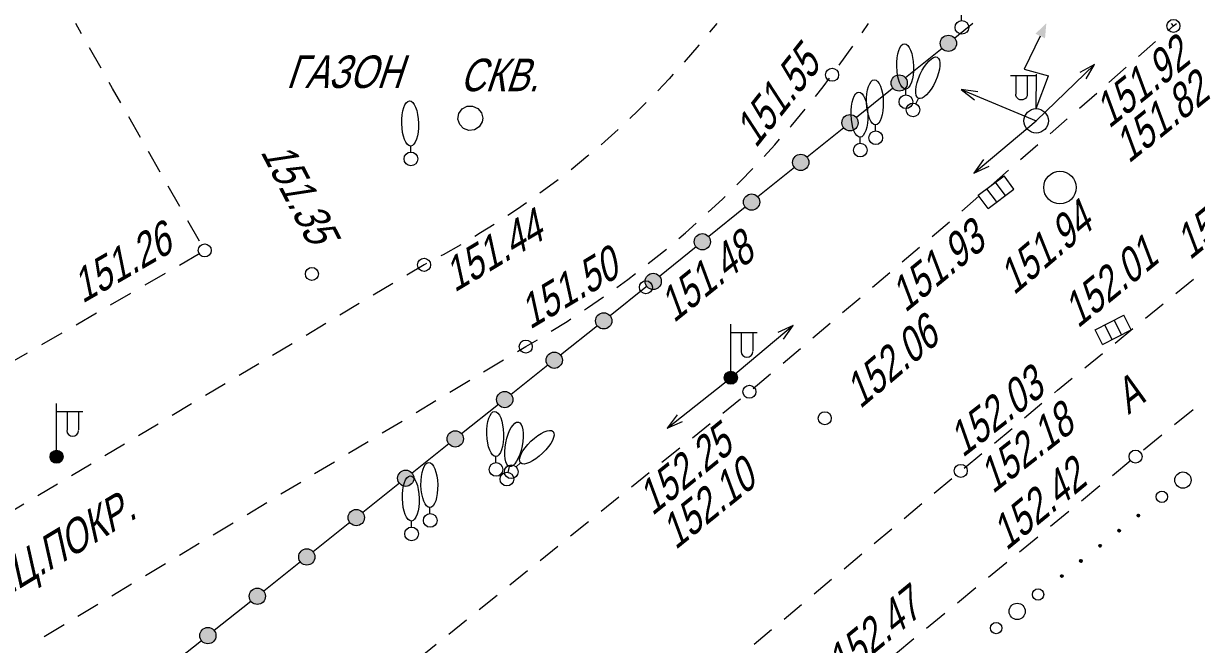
# Model space of a CAD drawing. Header units: metres. Extents: x 382 to 851, y 14083 to 14440.
# Drawn here: x 575.56 to 611.62, y 14230.91 to 14250 of the extents above; entities that cross this region are included whole.
import ezdxf
from ezdxf.enums import TextEntityAlignment as Align

# ---------------------------------------------------------------- set-up
doc = ezdxf.new("R2010")
doc.units = ezdxf.units.M
doc.header["$MEASUREMENT"] = 0
doc.linetypes.add('UP line', pattern=[1.5, 1, -0.5])
for name, color, linetype, lineweight in [('Бортовой камень', 7, 'Continuous', 25), ('Вышки', 7, 'Continuous', 25), ('Горизонтали', 7, 'Continuous', 25), ('Граница площадки', 7, 'Continuous', 25), ('Граница улицы', 7, 'Continuous', 25), ('Колодцы', 7, 'Continuous', 25), ('Леса и газоны', 7, 'Continuous', 25), ('ЛЭП', 7, 'Continuous', 25), ('Ограды', 7, 'Continuous', 25), ('Отдельно стоящее дерево', 7, 'Continuous', 25), ('Полоса деревьев', 7, 'Continuous', 25), ('Пояснительные подписи', 7, 'Continuous', 25), ('Топографические объекты', 7, 'Continuous', 25), ('Фонари', 7, 'Continuous', 25), ('Фонтаны', 7, 'Continuous', 25)]:
    doc.layers.add(name, color=color, linetype=linetype, lineweight=lineweight)
doc.styles.add('Style-RUSSIAN_1251 I 0.32289', font='RUSSIAN_1251.shx', dxfattribs={"oblique": 18.5})

# ---------------------------------------------------------------- blocks, each defined once
blk = doc.blocks.new('KOLOD_117')
at = {"layer": 'Колодцы', "color": 251, "linetype": 'Continuous', "lineweight": 9}
blk.add_arc((0, 0), 0.5, 0, 360, dxfattribs=at)
blk = doc.blocks.new('RESHT1_20')
at = {"layer": 'Фонтаны', "color": 251, "linetype": 'Continuous', "lineweight": 9}
for p, q in [((-0.494, -0.254), (-0.494, 0.255)), ((-0.494, 0.255), (0.494, 0.254)), ((-0.163, -0.245), (-0.163, 0.251)), ((0.166, -0.245), (0.166, 0.251)), ((0.495, -0.254), (0.494, 0.254)), ((-0.494, -0.254), (0.495, -0.254))]:
    blk.add_line(p, q, dxfattribs=at)
blk = doc.blocks.new('DEREVO_543')
at = {"layer": 'Отдельно стоящее дерево', "color": 251, "linetype": 'Continuous', "lineweight": 9, "flags": 128}
blk.add_lwpolyline([(-0.007, 0.21), (-0.007, 0.393)], dxfattribs=at)
at = {"layer": 'Отдельно стоящее дерево', "color": 251, "linetype": 'Continuous', "lineweight": 9}
blk.add_arc((0, 0), 0.21, 0, 360, dxfattribs=at)
blk.add_ellipse((-0.026, 1.088), major_axis=(-0.019, 0.695), ratio=0.369829, dxfattribs=at)
blk = doc.blocks.new('PIKET_568')
at = {"layer": 'Горизонтали', "color": 251, "linetype": 'Continuous', "lineweight": 9}
blk.add_arc((0, 0), 0.2, 0, 360, dxfattribs=at)
blk = doc.blocks.new('PIKET_569')
at = {"layer": 'Горизонтали', "color": 251, "linetype": 'Continuous', "lineweight": 9}
blk.add_arc((0, 0), 0.2, 0, 360, dxfattribs=at)
blk = doc.blocks.new('PIKET_570')
at = {"layer": 'Горизонтали', "color": 251, "linetype": 'Continuous', "lineweight": 9}
blk.add_arc((0, 0), 0.2, 0, 360, dxfattribs=at)
blk = doc.blocks.new('PIKET_571')
at = {"layer": 'Горизонтали', "color": 251, "linetype": 'Continuous', "lineweight": 9}
blk.add_arc((0, 0), 0.2, 0, 360, dxfattribs=at)
blk = doc.blocks.new('PIKET_572')
at = {"layer": 'Горизонтали', "color": 251, "linetype": 'Continuous', "lineweight": 9}
blk.add_arc((0, 0), 0.2, 0, 360, dxfattribs=at)
blk = doc.blocks.new('RADFON_1')
at = {"layer": 'Вышки', "linetype": 'Continuous', "lineweight": 9}
blk.add_hatch(color=251, dxfattribs=at).paths.add_polyline_path([(0.272, 2.536), (-0.022, 2.678), (0.313, 2.997)])
at = {"layer": 'Вышки', "color": 251, "linetype": 'Continuous', "lineweight": 9}
for p, q in [((0.125, 2.607), (-0.366, 1.588)), ((-0.366, 1.588), (0.384, 1.383)), ((0.006, 1.386), (-0.784, 1.386)), ((-0.627, 1.386), (-0.627, 0.821)), ((-0.273, 1.386), (-0.273, 0.814)), ((0.004, 0.375), (0.006, 1.435)), ((0.004, 0.375), (0.384, 1.383))]:
    blk.add_line(p, q, dxfattribs=at)
at = {"layer": 'Вышки', "color": 251, "linetype": 'Continuous', "lineweight": 9, "extrusion": (0, 0, -1)}
blk.add_arc((0.45, 0.818), 0.177, 181.1328, 1.1328, dxfattribs=at)
at = {"layer": 'Вышки', "color": 251, "linetype": 'Continuous', "lineweight": 9}
blk.add_arc((0, 0), 0.375, 0, 360, dxfattribs=at)
blk = doc.blocks.new('DEREVO_545')
at = {"layer": 'Отдельно стоящее дерево', "color": 251, "linetype": 'Continuous', "lineweight": 9, "flags": 128}
blk.add_lwpolyline([(-0.007, 0.21), (-0.007, 0.393)], dxfattribs=at)
at = {"layer": 'Отдельно стоящее дерево', "color": 251, "linetype": 'Continuous', "lineweight": 9}
blk.add_arc((0, 0), 0.21, 0, 359.99999, dxfattribs=at)
blk.add_ellipse((-0.0255, 1.088), major_axis=(-0.0185, 0.695), ratio=0.3698286, dxfattribs=at)
blk = doc.blocks.new('PIKET_584')
at = {"layer": 'Горизонтали', "color": 251, "linetype": 'Continuous', "lineweight": 9}
blk.add_arc((0, 0), 0.2, 0, 360, dxfattribs=at)
blk = doc.blocks.new('PIKET_592')
at = {"layer": 'Горизонтали', "color": 251, "linetype": 'Continuous', "lineweight": 9}
blk.add_arc((0, 0), 0.2, 0, 360, dxfattribs=at)
blk = doc.blocks.new('FNRM1_21')
at = {"layer": 'Фонари', "linetype": 'Continuous', "lineweight": 9}
h = blk.add_hatch(color=251, dxfattribs=at)
edge = h.paths.add_edge_path()
edge.add_arc((0, 0), 0.2, 0, 360)
at = {"layer": 'Фонари', "color": 251, "linetype": 'Continuous', "lineweight": 9}
for p, q in [((0.003, 0.2), (0.003, 1.641)), ((0.017, 1.388), (0.805, 1.388)), ((0.322, 1.371), (0.322, 0.816)), ((0.676, 1.378), (0.676, 0.823))]:
    blk.add_line(p, q, dxfattribs=at)
blk.add_circle((0, 0), 0.2, dxfattribs=at)
blk.add_arc((0.496, 0.809), 0.181, 180, 0, dxfattribs=at)
blk = doc.blocks.new('PIKET_607')
at = {"layer": 'Горизонтали', "color": 251, "linetype": 'Continuous', "lineweight": 9}
blk.add_arc((0, 0), 0.2, 0, 360, dxfattribs=at)
blk = doc.blocks.new('msdElementTypeLine_78')
at = {"layer": 'ЛЭП', "color": 251, "linetype": 'Continuous', "lineweight": 9}
blk.add_line((27.908, 22.198), (29.866, 23.753), dxfattribs=at)
at = {"layer": 'ЛЭП', "color": 251, "linetype": 'Continuous', "lineweight": 9, "flags": 128}
blk.add_lwpolyline([(28.216, 22.613), (27.908, 22.198), (28.384, 22.405)], dxfattribs=at)
blk = doc.blocks.new('msdElementTypeLine_79')
at = {"layer": 'ЛЭП', "color": 251, "linetype": 'Continuous', "lineweight": 9}
for p, q in [((7.607, 6.419), (9.52, 8.028)), ((2.047, 1.743), (0.134, 0.134))]:
    blk.add_line(p, q, dxfattribs=at)
at = {"layer": 'ЛЭП', "color": 251, "linetype": 'Continuous', "lineweight": 9, "flags": 128}
for points in [[(7.902, 6.843), (7.607, 6.419), (8.076, 6.639)], [(1.752, 1.319), (2.047, 1.743), (1.578, 1.523)]]:
    blk.add_lwpolyline(points, dxfattribs=at)
blk = doc.blocks.new('PIKET_609')
at = {"layer": 'Горизонтали', "color": 251, "linetype": 'Continuous', "lineweight": 9}
blk.add_arc((0, 0), 0.2, 0, 360, dxfattribs=at)
blk = doc.blocks.new('msdElementTypeLineString_227')
at = {"layer": 'Граница улицы', "color": 251, "linetype": 'Continuous', "lineweight": 9}
blk.add_line((0.062, 0), (0.001, 0.076), dxfattribs=at)
blk = doc.blocks.new('msdElementTypeLineString_230')
at = {"layer": 'Граница площадки', "color": 251, "linetype": 'Continuous', "lineweight": 9}
for p, q in [((58.307, 30.543), (58.085, 30.272)), ((48.353, 22.552), (47.751, 22.192)), ((47.322, 21.935), (46.72, 21.575)), ((46.291, 21.318), (45.689, 20.958)), ((45.26, 20.701), (44.658, 20.341)), ((44.229, 20.084), (43.628, 19.724)), ((43.198, 19.467), (42.597, 19.107)), ((42.168, 18.85), (41.566, 18.49)), ((41.137, 18.233), (40.535, 17.873)), ((40.106, 17.617), (39.504, 17.256)), ((39.075, 17), (38.473, 16.64)), ((38.044, 16.383), (37.442, 16.023)), ((37.013, 15.766), (36.411, 15.406))]:
    blk.add_line(p, q, dxfattribs=at)
at = {"layer": 'Граница площадки', "color": 251, "linetype": 'Continuous', "lineweight": 9, "flags": 128}
for points in [[(57.768, 29.885), (57.757, 29.872), (57.31, 29.354)], [(56.974, 28.983), (56.842, 28.838), (56.494, 28.472)], [(56.143, 28.116), (55.879, 27.853), (55.641, 27.627)], [(55.275, 27.285), (54.87, 26.92), (54.752, 26.818)], [(54.373, 26.493), (54.35, 26.474), (53.83, 26.049)], [(53.435, 25.742), (53.283, 25.625), (52.873, 25.323)], [(52.465, 25.033), (52.181, 24.834), (51.886, 24.638)], [(51.466, 24.365), (51.051, 24.104), (50.87, 23.997)], [(50.44, 23.742), (49.896, 23.436), (49.828, 23.399)], [(49.386, 23.165), (49.311, 23.125), (48.782, 22.808)]]:
    blk.add_lwpolyline(points, dxfattribs=at)
blk = doc.blocks.new('msdElementTypeLineString_231')
at = {"layer": 'Граница площадки', "color": 251, "linetype": 'Continuous', "lineweight": 9}
for p, q in [((54.137, 35.522), (54.341, 35.814)), ((53.437, 34.531), (53.851, 35.112)), ((47.568, 28.434), (48.122, 28.882)), ((42.506, 25.105), (43.117, 25.473)), ((41.467, 24.48), (42.078, 24.847)), ((40.428, 23.854), (41.038, 24.222)), ((39.389, 23.229), (39.999, 23.596)), ((38.35, 22.603), (38.96, 22.971)), ((37.31, 21.978), (37.921, 22.346)), ((36.271, 21.353), (36.882, 21.72)), ((35.232, 20.727), (35.843, 21.095)), ((34.193, 20.102), (34.804, 20.47)), ((33.154, 19.477), (33.765, 19.844)), ((32.115, 18.851), (32.725, 19.219)), ((31.076, 18.226), (31.686, 18.594)), ((30.036, 17.601), (30.647, 17.968)), ((28.997, 16.975), (29.608, 17.343))]:
    blk.add_line(p, q, dxfattribs=at)
at = {"layer": 'Граница площадки', "color": 251, "linetype": 'Continuous', "lineweight": 9, "flags": 128}
for points in [[(52.702, 33.567), (52.938, 33.864), (53.138, 34.131)], [(51.933, 32.629), (51.962, 32.661), (52.39, 33.176)], [(51.126, 31.724), (51.452, 32.079), (51.604, 32.253)], [(50.285, 30.85), (50.393, 30.956), (50.783, 31.36)], [(49.41, 30.01), (49.844, 30.416), (49.929, 30.5)], [(48.504, 29.205), (48.711, 29.381), (49.04, 29.674)], [(46.6, 27.703), (46.933, 27.945), (47.172, 28.129)], [(45.607, 27.008), (45.702, 27.07), (46.194, 27.411)], [(44.586, 26.353), (45.074, 26.658), (45.189, 26.733)], [(43.545, 25.73), (43.8, 25.884), (44.157, 26.095)]]:
    blk.add_lwpolyline(points, dxfattribs=at)
blk = doc.blocks.new('msdElementTypeLineString_233')
at = {"layer": 'Ограды', "linetype": 'Continuous', "lineweight": 9}
h = blk.add_hatch(color=251, dxfattribs=at)
edge = h.paths.add_edge_path()
edge.add_arc((64.631, 51.971), 0.25, 0, 360)
h = blk.add_hatch(color=251, dxfattribs=at)
edge = h.paths.add_edge_path()
edge.add_arc((63.118, 50.751), 0.25, 0, 360)
h = blk.add_hatch(color=251, dxfattribs=at)
edge = h.paths.add_edge_path()
edge.add_arc((61.606, 49.531), 0.25, 0, 360)
h = blk.add_hatch(color=251, dxfattribs=at)
edge = h.paths.add_edge_path()
edge.add_arc((60.093, 48.311), 0.25, 0, 360)
h = blk.add_hatch(color=251, dxfattribs=at)
edge = h.paths.add_edge_path()
edge.add_arc((58.581, 47.091), 0.25, 0, 360)
h = blk.add_hatch(color=251, dxfattribs=at)
edge = h.paths.add_edge_path()
edge.add_arc((57.068, 45.872), 0.25, 0, 360)
h = blk.add_hatch(color=251, dxfattribs=at)
edge = h.paths.add_edge_path()
edge.add_arc((55.556, 44.652), 0.25, 0, 360)
h = blk.add_hatch(color=251, dxfattribs=at)
edge = h.paths.add_edge_path()
edge.add_arc((54.036, 43.441), 0.25, 0, 360)
h = blk.add_hatch(color=251, dxfattribs=at)
edge = h.paths.add_edge_path()
edge.add_arc((52.515, 42.232), 0.25, 0, 360)
h = blk.add_hatch(color=251, dxfattribs=at)
edge = h.paths.add_edge_path()
edge.add_arc((50.994, 41.023), 0.25, 0, 360)
h = blk.add_hatch(color=251, dxfattribs=at)
edge = h.paths.add_edge_path()
edge.add_arc((49.473, 39.814), 0.25, 0, 360)
h = blk.add_hatch(color=251, dxfattribs=at)
edge = h.paths.add_edge_path()
edge.add_arc((47.951, 38.604), 0.25, 0, 360)
h = blk.add_hatch(color=251, dxfattribs=at)
edge = h.paths.add_edge_path()
edge.add_arc((46.43, 37.395), 0.25, 0, 360)
h = blk.add_hatch(color=251, dxfattribs=at)
edge = h.paths.add_edge_path()
edge.add_arc((44.909, 36.186), 0.25, 0, 360)
h = blk.add_hatch(color=251, dxfattribs=at)
edge = h.paths.add_edge_path()
edge.add_arc((43.388, 34.977), 0.25, 0, 360)
h = blk.add_hatch(color=251, dxfattribs=at)
edge = h.paths.add_edge_path()
edge.add_arc((41.867, 33.768), 0.25, 0, 360)
at = {"layer": 'Ограды', "color": 251, "linetype": 'Continuous', "lineweight": 9}
for p, q in [((65.387, 52.581), (64.826, 52.128)), ((64.437, 51.814), (63.313, 50.908)), ((61.412, 49.374), (60.288, 48.468)), ((59.899, 48.155), (58.776, 47.249)), ((58.386, 46.935), (57.263, 46.029)), ((56.874, 45.715), (55.751, 44.809)), ((53.84, 43.286), (52.711, 42.388)), ((52.319, 42.076), (51.19, 41.178)), ((50.798, 40.867), (49.668, 39.969)), ((49.277, 39.658), (48.147, 38.76)), ((47.756, 38.449), (46.626, 37.551)), ((46.235, 37.24), (45.105, 36.342)), ((44.714, 36.031), (43.584, 35.133)), ((43.193, 34.821), (42.063, 33.923)), ((41.671, 33.612), (40.542, 32.714))]:
    blk.add_line(p, q, dxfattribs=at)
at = {"layer": 'Ограды', "color": 251, "linetype": 'Continuous', "lineweight": 9, "flags": 128}
for points in [[(62.924, 50.594), (62.848, 50.533), (61.801, 49.688)], [(55.361, 44.495), (55.333, 44.472), (54.232, 43.597)]]:
    blk.add_lwpolyline(points, dxfattribs=at)
at = {"layer": 'Ограды', "color": 251, "linetype": 'Continuous', "lineweight": 9}
for centre in [(64.631, 51.971), (64.631, 51.971), (63.118, 50.751), (63.118, 50.751), (61.606, 49.531), (61.606, 49.531), (60.093, 48.311), (60.093, 48.311), (58.581, 47.091), (58.581, 47.091), (57.068, 45.872), (57.068, 45.872), (55.556, 44.652), (55.556, 44.652), (54.036, 43.441), (54.036, 43.441), (52.515, 42.232), (52.515, 42.232), (50.994, 41.023), (50.994, 41.023), (49.473, 39.814), (49.473, 39.814), (47.951, 38.604), (47.951, 38.604), (46.43, 37.395), (46.43, 37.395), (44.909, 36.186), (44.909, 36.186), (43.388, 34.977), (43.388, 34.977), (41.867, 33.768), (41.867, 33.768)]:
    blk.add_circle(centre, 0.25, dxfattribs=at)
blk = doc.blocks.new('msdElementTypeLineString_235')
at = {"layer": 'Граница площадки', "color": 251, "linetype": 'Continuous', "lineweight": 9}
for p, q in [((36.037, 26.46), (35.858, 26.774)), ((36.641, 25.397), (36.284, 26.025)), ((37.85, 23.271), (37.493, 23.9)), ((38.454, 22.208), (38.097, 22.837)), ((39.059, 21.145), (38.702, 21.774)), ((39.663, 20.082), (39.306, 20.711)), ((39.049, 19.35), (39.675, 19.712)), ((37.99, 18.739), (38.616, 19.1)), ((36.932, 18.128), (37.557, 18.489)), ((35.873, 17.517), (36.498, 17.878)), ((34.814, 16.905), (35.439, 17.267)), ((33.755, 16.294), (34.381, 16.655))]:
    blk.add_line(p, q, dxfattribs=at)
at = {"layer": 'Граница площадки', "color": 251, "linetype": 'Continuous', "lineweight": 9, "flags": 128}
blk.add_lwpolyline([(37.246, 24.334), (36.992, 24.78), (36.888, 24.962)], dxfattribs=at)
blk = doc.blocks.new('RESHT1_22')
at = {"layer": 'Фонтаны', "color": 251, "linetype": 'Continuous', "lineweight": 9}
for p, q in [((-0.494, -0.254), (-0.493, 0.254)), ((-0.493, 0.254), (0.495, 0.254)), ((-0.163, -0.245), (-0.163, 0.251)), ((0.166, -0.245), (0.166, 0.251)), ((0.495, -0.254), (0.495, 0.254)), ((-0.494, -0.254), (0.495, -0.254))]:
    blk.add_line(p, q, dxfattribs=at)
blk = doc.blocks.new('PIKET_625')
at = {"layer": 'Горизонтали', "color": 251, "linetype": 'Continuous', "lineweight": 9}
blk.add_arc((0, 0), 0.2, 0, 360, dxfattribs=at)
blk = doc.blocks.new('msdElementTypeLine_81')
at = {"layer": 'ЛЭП', "color": 251, "linetype": 'Continuous', "lineweight": 9}
blk.add_line((4.986, 1.098), (7.292, 0.134), dxfattribs=at)
at = {"layer": 'ЛЭП', "color": 251, "linetype": 'Continuous', "lineweight": 9, "flags": 128}
blk.add_lwpolyline([(5.498, 1.03), (4.986, 1.098), (5.396, 0.782)], dxfattribs=at)
blk = doc.blocks.new('msdElementTypeLine_82')
at = {"layer": 'ЛЭП', "color": 251, "linetype": 'Continuous', "lineweight": 9}
blk.add_line((1.932, 1.871), (0.134, 0.134), dxfattribs=at)
at = {"layer": 'ЛЭП', "color": 251, "linetype": 'Continuous', "lineweight": 9, "flags": 128}
blk.add_lwpolyline([(1.666, 1.428), (1.932, 1.871), (1.478, 1.619)], dxfattribs=at)
blk = doc.blocks.new('PIKET_682')
at = {"layer": 'Горизонтали', "color": 251, "linetype": 'Continuous', "lineweight": 9}
blk.add_arc((0, 0), 0.2, 0, 360, dxfattribs=at)
blk = doc.blocks.new('msdElementTypeShape_5')
at = {"layer": 'Полоса деревьев', "color": 251, "linetype": 'Continuous', "lineweight": 9}
for p, q in [((7.501, 17.245), (7.543, 17.278)), ((7.501, 17.239), (7.55, 17.277)), ((7.501, 17.232), (7.556, 17.276)), ((7.502, 17.227), (7.56, 17.273)), ((7.504, 17.254), (7.534, 17.277)), ((7.505, 17.222), (7.564, 17.27)), ((7.507, 17.218), (7.568, 17.266)), ((7.509, 17.264), (7.516, 17.27)), ((7.509, 17.213), (7.572, 17.263)), ((7.513, 17.21), (7.574, 17.258)), ((7.517, 17.207), (7.576, 17.253)), ((7.522, 17.204), (7.578, 17.249)), ((7.527, 17.202), (7.579, 17.243)), ((7.534, 17.201), (7.579, 17.237)), ((7.54, 17.199), (7.579, 17.23)), ((7.551, 17.201), (7.574, 17.22)), ((6.913, 16.779), (6.955, 16.813)), ((6.913, 16.773), (6.962, 16.811)), ((6.913, 16.767), (6.968, 16.81)), ((6.915, 16.761), (6.973, 16.807)), ((6.916, 16.788), (6.946, 16.812)), ((6.917, 16.757), (6.976, 16.804)), ((6.919, 16.752), (6.98, 16.801)), ((6.921, 16.798), (6.928, 16.804)), ((6.921, 16.748), (6.984, 16.797)), ((6.925, 16.744), (6.987, 16.793)), ((6.929, 16.741), (6.988, 16.788)), ((6.934, 16.738), (6.99, 16.783)), ((6.939, 16.736), (6.991, 16.777)), ((6.946, 16.735), (6.991, 16.771)), ((6.952, 16.734), (6.991, 16.765)), ((6.963, 16.736), (6.986, 16.754)), ((6.325, 16.314), (6.367, 16.347)), ((6.325, 16.307), (6.374, 16.346)), ((6.325, 16.301), (6.38, 16.344)), ((6.327, 16.296), (6.385, 16.342)), ((6.328, 16.323), (6.358, 16.346)), ((6.329, 16.291), (6.388, 16.338)), ((6.331, 16.287), (6.392, 16.335)), ((6.333, 16.333), (6.34, 16.338)), ((6.334, 16.282), (6.396, 16.332)), ((6.337, 16.279), (6.399, 16.327)), ((6.341, 16.276), (6.4, 16.322)), ((6.346, 16.273), (6.402, 16.318)), ((6.351, 16.271), (6.403, 16.312)), ((6.358, 16.269), (6.403, 16.305)), ((6.364, 16.268), (6.403, 16.299)), ((6.375, 16.27), (6.398, 16.289)), ((5.737, 15.848), (5.779, 15.882)), ((5.737, 15.842), (5.786, 15.88)), ((5.737, 15.835), (5.792, 15.879)), ((5.739, 15.83), (5.797, 15.876)), ((5.74, 15.857), (5.77, 15.881)), ((5.741, 15.826), (5.801, 15.873)), ((5.743, 15.821), (5.804, 15.869)), ((5.745, 15.867), (5.752, 15.873)), ((5.746, 15.817), (5.808, 15.866)), ((5.749, 15.813), (5.811, 15.862)), ((5.753, 15.81), (5.812, 15.856)), ((5.758, 15.807), (5.814, 15.852)), ((5.763, 15.805), (5.815, 15.846)), ((5.77, 15.804), (5.815, 15.84)), ((5.776, 15.802), (5.815, 15.833)), ((5.787, 15.805), (5.81, 15.823)), ((5.149, 15.382), (5.192, 15.416)), ((5.149, 15.376), (5.198, 15.415)), ((5.149, 15.37), (5.204, 15.413)), ((5.151, 15.365), (5.209, 15.41)), ((5.152, 15.391), (5.182, 15.415)), ((5.153, 15.36), (5.213, 15.407)), ((5.155, 15.355), (5.216, 15.404)), ((5.157, 15.401), (5.164, 15.407)), ((5.158, 15.351), (5.22, 15.401)), ((5.161, 15.348), (5.223, 15.396)), ((5.165, 15.344), (5.224, 15.391)), ((5.17, 15.342), (5.227, 15.386)), ((5.176, 15.34), (5.227, 15.381)), ((5.182, 15.338), (5.227, 15.374)), ((5.188, 15.337), (5.227, 15.368)), ((5.199, 15.339), (5.222, 15.358))]:
    blk.add_line(p, q, dxfattribs=at)
for centre, radius in [((8.912, 18.325), 0.25), ((8.265, 17.813), 0.175), ((7.54, 17.239), 0.04), ((6.952, 16.773), 0.04), ((6.364, 16.308), 0.04), ((5.776, 15.842), 0.04), ((5.188, 15.377), 0.04), ((4.458, 14.809), 0.175), ((3.816, 14.29), 0.25), ((3.17, 13.778), 0.175)]:
    blk.add_circle(centre, radius, dxfattribs=at)
blk = doc.blocks.new('DEREVO_602')
at = {"layer": 'Отдельно стоящее дерево', "color": 251, "linetype": 'Continuous', "lineweight": 9, "flags": 128}
blk.add_lwpolyline([(-0.007, 0.21), (-0.007, 0.393)], dxfattribs=at)
at = {"layer": 'Отдельно стоящее дерево', "color": 251, "linetype": 'Continuous', "lineweight": 9}
blk.add_arc((0, 0), 0.21, 0, 359.99999, dxfattribs=at)
blk.add_ellipse((-0.0255, 1.088), major_axis=(-0.0185, 0.695), ratio=0.3698286, dxfattribs=at)
blk = doc.blocks.new('DEREVO_603')
at = {"layer": 'Отдельно стоящее дерево', "color": 251, "linetype": 'Continuous', "lineweight": 9, "flags": 128}
blk.add_lwpolyline([(-0.007, 0.21), (-0.007, 0.393)], dxfattribs=at)
at = {"layer": 'Отдельно стоящее дерево', "color": 251, "linetype": 'Continuous', "lineweight": 9}
blk.add_arc((0, 0), 0.21, 0, 359.99999, dxfattribs=at)
blk.add_ellipse((-0.0255, 1.088), major_axis=(-0.0185, 0.695), ratio=0.3698286, dxfattribs=at)
blk = doc.blocks.new('DEREVO_604')
at = {"layer": 'Отдельно стоящее дерево', "color": 251, "linetype": 'Continuous', "lineweight": 9, "flags": 128}
blk.add_lwpolyline([(-0.007, 0.21), (-0.007, 0.393)], dxfattribs=at)
at = {"layer": 'Отдельно стоящее дерево', "color": 251, "linetype": 'Continuous', "lineweight": 9}
blk.add_arc((0, 0), 0.21, 0, 360, dxfattribs=at)
blk.add_ellipse((-0.025, 1.088), major_axis=(-0.019, 0.695), ratio=0.369829, dxfattribs=at)
blk = doc.blocks.new('DEREVO_605')
at = {"layer": 'Отдельно стоящее дерево', "color": 251, "linetype": 'Continuous', "lineweight": 9, "flags": 128}
blk.add_lwpolyline([(-0.007, 0.21), (-0.007, 0.393)], dxfattribs=at)
at = {"layer": 'Отдельно стоящее дерево', "color": 251, "linetype": 'Continuous', "lineweight": 9}
blk.add_arc((0, 0), 0.21, 0, 359.99999, dxfattribs=at)
blk.add_ellipse((-0.0255, 1.088), major_axis=(-0.0185, 0.695), ratio=0.3698286, dxfattribs=at)
blk = doc.blocks.new('DEREVO_606')
at = {"layer": 'Отдельно стоящее дерево', "color": 251, "linetype": 'Continuous', "lineweight": 9, "flags": 128}
blk.add_lwpolyline([(-0.007, 0.21), (-0.007, 0.393)], dxfattribs=at)
at = {"layer": 'Отдельно стоящее дерево', "color": 251, "linetype": 'Continuous', "lineweight": 9}
blk.add_arc((0, 0), 0.21, 0, 360, dxfattribs=at)
blk.add_ellipse((-0.026, 1.088), major_axis=(-0.019, 0.695), ratio=0.369829, dxfattribs=at)
blk = doc.blocks.new('DEREVO_607')
at = {"layer": 'Отдельно стоящее дерево', "color": 251, "linetype": 'Continuous', "lineweight": 9, "flags": 128}
blk.add_lwpolyline([(-0.007, 0.21), (-0.007, 0.393)], dxfattribs=at)
at = {"layer": 'Отдельно стоящее дерево', "color": 251, "linetype": 'Continuous', "lineweight": 9}
blk.add_arc((0, 0), 0.21, 0, 359.99999, dxfattribs=at)
blk.add_ellipse((-0.0255, 1.088), major_axis=(-0.0185, 0.695), ratio=0.3698286, dxfattribs=at)
blk = doc.blocks.new('DEREVO_608')
at = {"layer": 'Отдельно стоящее дерево', "color": 251, "linetype": 'Continuous', "lineweight": 9, "flags": 128}
blk.add_lwpolyline([(-0.007, 0.21), (-0.007, 0.393)], dxfattribs=at)
at = {"layer": 'Отдельно стоящее дерево', "color": 251, "linetype": 'Continuous', "lineweight": 9}
blk.add_arc((0, 0), 0.21, 0, 360, dxfattribs=at)
blk.add_ellipse((-0.025, 1.088), major_axis=(-0.019, 0.695), ratio=0.369829, dxfattribs=at)
blk = doc.blocks.new('DEREVO_609')
at = {"layer": 'Отдельно стоящее дерево', "color": 251, "linetype": 'Continuous', "lineweight": 9, "flags": 128}
blk.add_lwpolyline([(-0.007, 0.21), (-0.007, 0.393)], dxfattribs=at)
at = {"layer": 'Отдельно стоящее дерево', "color": 251, "linetype": 'Continuous', "lineweight": 9}
blk.add_arc((0, 0), 0.21, 0, 360, dxfattribs=at)
blk.add_ellipse((-0.025, 1.088), major_axis=(-0.019, 0.695), ratio=0.369829, dxfattribs=at)
blk = doc.blocks.new('DEREVO_610')
at = {"layer": 'Отдельно стоящее дерево', "color": 251, "linetype": 'Continuous', "lineweight": 9, "flags": 128}
blk.add_lwpolyline([(-0.007, 0.21), (-0.007, 0.393)], dxfattribs=at)
at = {"layer": 'Отдельно стоящее дерево', "color": 251, "linetype": 'Continuous', "lineweight": 9}
blk.add_arc((0, 0), 0.21, 0, 359.99999, dxfattribs=at)
blk.add_ellipse((-0.0255, 1.088), major_axis=(-0.0185, 0.695), ratio=0.3698286, dxfattribs=at)
blk = doc.blocks.new('msdElementTypeLineString_255')
at = {"layer": 'Бортовой камень', "color": 251, "linetype": 'Continuous', "lineweight": 9}
for p, q in [((109.829, 87.276), (110.358, 87.739)), ((108.924, 86.485), (109.453, 86.947)), ((108.019, 85.693), (108.548, 86.156)), ((107.114, 84.902), (107.643, 85.364)), ((106.209, 84.111), (106.738, 84.573)), ((105.305, 83.319), (105.833, 83.782)), ((104.4, 82.528), (104.928, 82.99)), ((103.485, 81.748), (104.02, 82.203)), ((102.569, 80.969), (103.104, 81.424)), ((101.653, 80.191), (102.188, 80.646)), ((100.737, 79.412), (101.272, 79.867)), ((99.821, 78.634), (100.356, 79.088)), ((98.905, 77.855), (99.44, 78.31)), ((97.989, 77.076), (98.524, 77.531)), ((97.056, 76.319), (97.602, 76.759)), ((96.12, 75.565), (96.666, 76.005)), ((95.184, 74.81), (95.73, 75.251)), ((94.247, 74.056), (94.794, 74.497)), ((93.311, 73.302), (93.858, 73.742)), ((92.375, 72.548), (92.922, 72.988)), ((91.439, 71.793), (91.986, 72.234)), ((90.503, 71.039), (91.05, 71.48)), ((89.567, 70.285), (90.114, 70.725)), ((88.631, 69.531), (89.178, 69.971)), ((87.695, 68.776), (88.242, 69.217))]:
    blk.add_line(p, q, dxfattribs=at)
at = {"layer": 'Бортовой камень', "color": 251, "linetype": 'Continuous', "lineweight": 9, "flags": 128}
blk.add_lwpolyline([(110.734, 88.068), (110.907, 88.219), (111.001, 88.295)], dxfattribs=at)
blk = doc.blocks.new('FNRM1_34')
at = {"layer": 'Фонари', "linetype": 'Continuous', "lineweight": 9}
h = blk.add_hatch(color=251, dxfattribs=at)
edge = h.paths.add_edge_path()
edge.add_arc((0, 0), 0.2, 0, 360)
at = {"layer": 'Фонари', "color": 251, "linetype": 'Continuous', "lineweight": 9}
for p, q in [((0.003, 0.2), (0.003, 1.641)), ((0.017, 1.388), (0.805, 1.388)), ((0.322, 1.371), (0.322, 0.816)), ((0.676, 1.378), (0.676, 0.823))]:
    blk.add_line(p, q, dxfattribs=at)
blk.add_circle((0, 0), 0.2, dxfattribs=at)
blk.add_arc((0.496, 0.809), 0.181, 180, 0, dxfattribs=at)
blk = doc.blocks.new('msdElementTypeLineString_265')
at = {"layer": 'Граница улицы', "color": 251, "linetype": 'Continuous', "lineweight": 9}
for p, q in [((20.044, 16.401), (19.76, 16.169)), ((19.372, 15.854), (18.804, 15.391)), ((18.416, 15.075), (17.847, 14.612)), ((17.46, 14.296), (16.891, 13.833)), ((16.503, 13.517), (15.935, 13.054)), ((15.547, 12.738), (14.979, 12.275)), ((14.591, 11.959), (14.023, 11.496)), ((13.635, 11.18), (13.066, 10.717)), ((12.679, 10.401), (12.11, 9.938)), ((11.722, 9.622), (11.154, 9.159)), ((10.766, 8.844), (10.198, 8.38)), ((9.81, 8.065), (9.242, 7.602)), ((8.854, 7.285), (8.288, 6.819)), ((7.902, 6.502), (7.336, 6.036)), ((6.95, 5.718), (6.383, 5.252)), ((5.997, 4.934), (5.431, 4.468)), ((5.045, 4.151), (4.479, 3.685)), ((4.093, 3.367), (3.526, 2.901)), ((3.14, 2.584), (2.574, 2.118)), ((2.188, 1.8), (1.622, 1.334)), ((1.236, 1.017), (0.669, 0.551)), ((0.283, 0.233), (0, 0))]:
    blk.add_line(p, q, dxfattribs=at)
blk = doc.blocks.new('msdElementTypeLineString_282')
at = {"layer": 'Бортовой камень', "color": 251, "linetype": 'Continuous', "lineweight": 9}
for p, q in [((52.932, 43.04), (53.477, 43.485)), ((51.999, 42.278), (52.545, 42.724)), ((51.066, 41.516), (51.612, 41.962)), ((50.133, 40.755), (50.679, 41.2)), ((48.282, 39.215), (48.82, 39.669)), ((47.361, 38.438), (47.899, 38.892)), ((46.43, 37.675), (46.975, 38.121)), ((45.506, 36.902), (46.045, 37.355)), ((44.583, 36.129), (45.123, 36.581)), ((43.66, 35.355), (44.2, 35.807)), ((42.737, 34.581), (43.277, 35.034)), ((41.814, 33.808), (42.354, 34.26)), ((40.891, 33.034), (41.431, 33.486)), ((39.968, 32.26), (40.508, 32.713))]:
    blk.add_line(p, q, dxfattribs=at)
at = {"layer": 'Бортовой камень', "color": 251, "linetype": 'Continuous', "lineweight": 9, "flags": 128}
blk.add_lwpolyline([(49.202, 39.991), (49.294, 40.07), (49.746, 40.438)], dxfattribs=at)

msp = doc.modelspace()

# ---------------------------------------------------------------- linework, layer by layer
at = {"layer": 'Топографические объекты', "color": 251, "linetype": 'Continuous', "lineweight": 9, "flags": 128}
msp.add_lwpolyline([(589.672, 14247.089), (589.654, 14246.975), (589.566, 14246.826), (589.421, 14246.732), (589.249, 14246.712), (589.086, 14246.77), (588.966, 14246.895), (588.913, 14247.06), (588.939, 14247.231), (589.039, 14247.373), (589.191, 14247.455), (589.364, 14247.462), (589.522, 14247.391), (589.633, 14247.258), (589.672, 14247.089)], dxfattribs=at)

# ---------------------------------------------------------------- block references
at = {"layer": 'Бортовой камень', "color": 251, "linetype": 'Continuous', "lineweight": 9}
for name, p in [('msdElementTypeLineString_255', (500, 14161.705)), ('msdElementTypeLineString_282', (558.045, 14198.661))]:
    msp.add_blockref(name, p, dxfattribs=at)
at = {"layer": 'Вышки', "color": 251, "linetype": 'Continuous', "lineweight": 9}
msp.add_blockref('RADFON_1', (606.686, 14247.007), dxfattribs=at)
at = {"layer": 'Горизонтали', "color": 251, "linetype": 'Continuous', "lineweight": 9}
for name, p in [('PIKET_609', (610.907, 14249.924)), ('PIKET_572', (600.413, 14248.422)), ('PIKET_584', (581.128, 14243.024)), ('PIKET_569', (587.869, 14242.582)), ('PIKET_592', (584.422, 14242.302)), ('PIKET_571', (594.69, 14241.891)), ('PIKET_570', (590.996, 14240.07)), ('PIKET_568', (597.87, 14238.68)), ('PIKET_607', (600.189, 14237.868)), ('PIKET_682', (609.74, 14236.687)), ('PIKET_625', (604.37, 14236.25))]:
    msp.add_blockref(name, p, dxfattribs=at)
at = {"layer": 'Граница площадки', "color": 251, "linetype": 'Continuous', "lineweight": 9}
for name, p in [('msdElementTypeLineString_230', (538.558, 14219.457)), ('msdElementTypeLineString_235', (541.303, 14223.226)), ('msdElementTypeLineString_231', (547.196, 14214.186))]:
    msp.add_blockref(name, p, dxfattribs=at)
at = {"layer": 'Граница улицы', "color": 251, "linetype": 'Continuous', "lineweight": 9}
for name, p in [('msdElementTypeLineString_227', (610.845, 14249.924)), ('msdElementTypeLineString_265', (600.741, 14229.283))]:
    msp.add_blockref(name, p, dxfattribs=at)
at = {"layer": 'Колодцы', "color": 251, "linetype": 'Continuous', "lineweight": 9}
msp.add_blockref('KOLOD_117', (607.418, 14244.958), dxfattribs=at)
at = {"layer": 'ЛЭП', "color": 251, "linetype": 'Continuous', "lineweight": 9}
for name, p in [('msdElementTypeLine_82', (606.552, 14246.873)), ('msdElementTypeLine_81', (599.394, 14246.873)), ('msdElementTypeLine_79', (597.166, 14238.979)), ('msdElementTypeLine_78', (567.434, 14215.36))]:
    msp.add_blockref(name, p, dxfattribs=at)
at = {"layer": 'Ограды', "color": 251, "linetype": 'Continuous', "lineweight": 9}
msp.add_blockref('msdElementTypeLineString_233', (539.357, 14197.419), dxfattribs=at)
at = {"layer": 'Отдельно стоящее дерево', "color": 251, "linetype": 'Continuous', "lineweight": 9}
for name, p in [('DEREVO_543', (604.402, 14249.88)), ('DEREVO_610', (602.682, 14247.592)), ('DEREVO_608', (601.755, 14246.489)), ('DEREVO_545', (587.466, 14245.839)), ('DEREVO_607', (601.28, 14246.108)), ('DEREVO_605', (590.082, 14236.295)), ('DEREVO_603', (588.058, 14234.728)), ('DEREVO_602', (587.487, 14234.314))]:
    msp.add_blockref(name, p, dxfattribs=at)
for name, p, rotation in [('DEREVO_609', (602.9, 14247.342), 333.9115988455497), ('DEREVO_604', (590.417, 14235.998), 347.1988793020453), ('DEREVO_606', (590.55, 14236.224), 312.4351636991531)]:
    msp.add_blockref(name, p, dxfattribs=dict(at, rotation=rotation))
at = {"layer": 'Полоса деревьев', "color": 251, "linetype": 'Continuous', "lineweight": 9}
msp.add_blockref('msdElementTypeShape_5', (602.286, 14217.641), dxfattribs=at)
at = {"layer": 'Фонари', "color": 251, "linetype": 'Continuous', "lineweight": 9}
for name, p in [('FNRM1_21', (597.3, 14239.113)), ('FNRM1_34', (576.573, 14236.684))]:
    msp.add_blockref(name, p, dxfattribs=at)
at = {"layer": 'Фонтаны', "color": 251, "linetype": 'Continuous', "lineweight": 9}
for name, p, rotation in [('RESHT1_20', (605.455, 14244.818), 36.8839315606434), ('RESHT1_22', (609.053, 14240.582), 26.93601487295713)]:
    msp.add_blockref(name, p, dxfattribs=dict(at, rotation=rotation))

# ---------------------------------------------------------------- texts
at = {"layer": 'Горизонтали', "color": 251, "linetype": 'Continuous', "lineweight": 9, "style": 'Style-RUSSIAN_1251 I 0.32289', "oblique": 18.5}
for s, rotation, width, p in [('151.55', 51.6523, 0.799996, (598.069, 14246.142)), ('151.92', 38.8315, 0.8, (608.927, 14246.751)), ('151.82', 38.8315, 0.8, (609.531, 14245.68)), ('151.35', 297.2774, 0.799996, (582.831, 14246.059)), ('151.99', 39.2348, 0.8, (611.413, 14242.711)), ('151.44', 30.8953, 0.799996, (588.809, 14241.722)), ('151.26', 29.9946, 0.799996, (577.37, 14241.383)), ('151.48', 38.8854, 0.799996, (595.549, 14240.779)), ('151.50', 30.8953, 0.799996, (591.126, 14240.583)), ('152.06', 40.3684, 0.8, (601.275, 14238.135)), ('152.18', 37.9517, 0.799996, (605.352, 14235.527)), ('152.25', 38.8602, 0.799996, (594.885, 14234.849)), ('152.42', 39.4461, 0.8, (605.772, 14233.778)), ('152.47', 39.4461, 0.8, (600.704, 14229.806))]:
    msp.add_text(s, height=1, rotation=rotation, dxfattribs=dict(at, width=width)).set_placement(p)
at = {"layer": 'Горизонтали', "color": 251, "linetype": 'Continuous', "lineweight": 9, "style": 'Style-RUSSIAN_1251 I 0.32289', "oblique": 18.5, "width": 0.799996}
for s, rotation, p in [('152.03', 37.9517, (603.811, 14237.428)), ('152.10', 38.8602, (594.973, 14234.585))]:
    msp.add_text(s, height=1, rotation=rotation, dxfattribs=at).set_placement(p, align=Align.TOP_LEFT)
at = {"layer": 'Граница площадки', "color": 251, "linetype": 'UP line', "lineweight": 9, "style": 'Style-RUSSIAN_1251 I 0.32289', "oblique": 18.5, "width": 0.8}
msp.add_text('СПЕЦ.ПОКР.', height=1, rotation=31.1682, dxfattribs=at).set_placement((573.453, 14231.423))
at = {"layer": 'Граница улицы', "color": 251, "linetype": 'UP line', "lineweight": 9, "style": 'Style-RUSSIAN_1251 I 0.32289', "oblique": 18.5, "width": 0.799996}
msp.add_text('А', height=1, rotation=38.2267, dxfattribs=at).set_placement((609.519, 14237.96))
at = {"layer": 'Колодцы', "color": 251, "linetype": 'Continuous', "lineweight": 9, "style": 'Style-RUSSIAN_1251 I 0.32289', "oblique": 18.5, "width": 0.799996}
msp.add_text('151.94', height=1, rotation=40.3684, dxfattribs=at).set_placement((606.002, 14241.631))
at = {"layer": 'Леса и газоны', "color": 251, "linetype": 'Continuous', "lineweight": 9, "style": 'Style-RUSSIAN_1251 I 0.32289', "oblique": 18.5, "width": 0.8}
msp.add_text('ГАЗОН', height=1, dxfattribs=at).set_placement((583.628, 14248.016))
at = {"layer": 'Пояснительные подписи', "color": 251, "linetype": 'Continuous', "lineweight": 9, "style": 'Style-RUSSIAN_1251 I 0.32289', "oblique": 18.5, "width": 0.799996}
msp.add_text('СКВ.', height=1, dxfattribs=at).set_placement((588.969, 14247.918))
at = {"layer": 'Фонтаны', "color": 251, "linetype": 'Continuous', "lineweight": 9, "style": 'Style-RUSSIAN_1251 I 0.32289', "oblique": 18.5, "width": 0.799996}
for s, p in [('151.93', (602.661, 14241.093)), ('152.01', (607.968, 14240.612))]:
    msp.add_text(s, height=1, rotation=39.3114, dxfattribs=at).set_placement(p)

doc.saveas('drawing.dxf')
